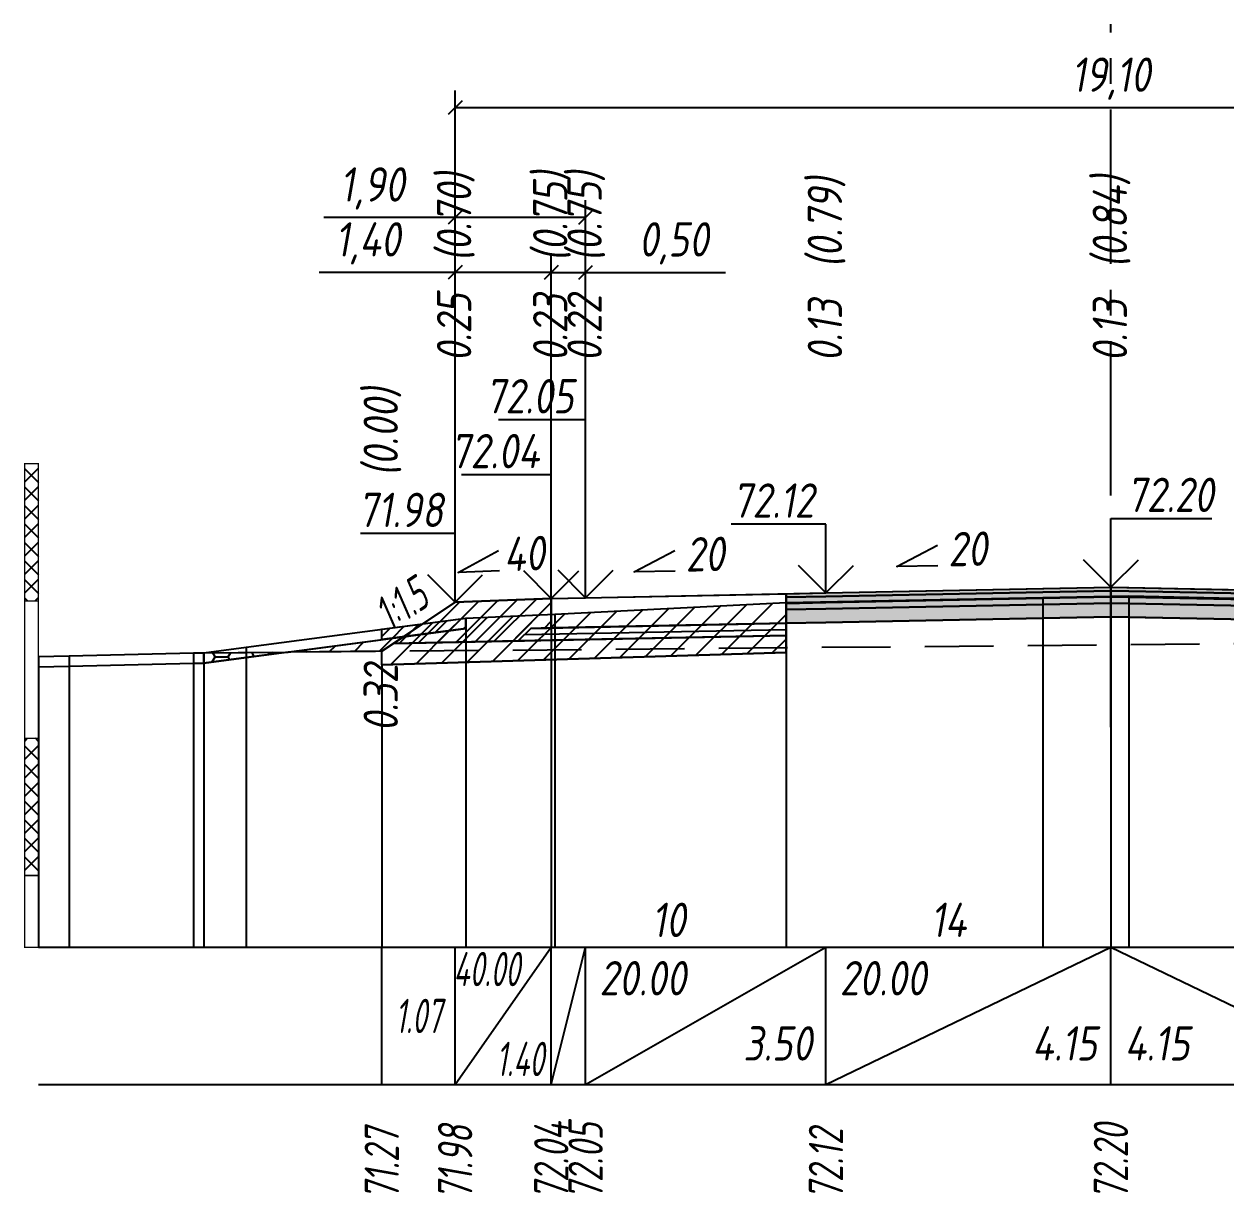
# Model space of a CAD drawing. Extents: x -717 to 1451, y -133302 to 233.
# Drawn here: x 78.9 to 166.5, y -9187.9 to -9102.7 of the extents above; entities that cross this region are included whole.
import ezdxf
from ezdxf.enums import TextEntityAlignment as Align

# ---------------------------------------------------------------- set-up
doc = ezdxf.new("R2010")
doc.units = 0
doc.linetypes.add('осевая2', pattern=[1.125, 0.75, -0.125, 0.125, -0.125])
doc.linetypes.add('штриховая', pattern=[0.75, 0.5, -0.25])
for name, color, linetype in [('Интерполированный поперечник', 2, 'Continuous'), ('Код_514', 1, 'Continuous'), ('Контур_0', 7, 'Continuous'), ('Контур_2521', 7, 'Continuous'), ('Контур_2564', 7, 'Continuous'), ('Контур_2660', 7, 'Continuous'), ('Контур_2665', 7, 'Continuous'), ('Контур_400', 7, 'Continuous'), ('Контур_508', 7, 'Continuous'), ('Контур_512', 7, 'Continuous'), ('Контур_513', 7, 'Continuous'), ('Контур_818', 7, 'Continuous'), ('Красный поперечник', 1, 'Continuous'), ('Линейка абсолютных высот', 7, 'Continuous'), ('Объём_2501', 7, 'Continuous'), ('Объём_2564', 7, 'Continuous'), ('Объём_2650', 7, 'Continuous'), ('Объём_2660', 7, 'Continuous'), ('Объём_2661', 7, 'Continuous'), ('Объём_2665', 7, 'Continuous'), ('Объём_2666', 7, 'Continuous'), ('Объём_2667', 7, 'Continuous'), ('Объём_2668', 7, 'Continuous'), ('Объём_2669', 7, 'Continuous'), ('Объём_2675', 7, 'Continuous'), ('Объём_2753', 7, 'Continuous'), ('Ось', 1, 'осевая2'), ('Откосы', 7, 'Continuous'), ('Отметки покрытия', 7, 'Continuous'), ('Рабочие отметки', 7, 'Continuous'), ('Рабочие отметки доп.', 7, 'Continuous'), ('Слои выравнивания', 7, 'Continuous'), ('Таблица', 7, 'Continuous'), ('Уклоны проезжей части', 7, 'Continuous'), ('Черный поперечник', 3, 'Continuous')]:
    doc.layers.add(name, color=color, linetype=linetype)
for name, color, linetype, true_color in [('Контур_2540', 2, 'Continuous', 0xffff00), ('Контур_2560', 2, 'Continuous', 0xffff00), ('Контур_2561', 7, 'Continuous', 0xff8040), ('Контур_2562', 3, 'Continuous', 0x00ff00), ('Контур_2563', 7, 'Continuous', 0xff8000), ('Контур_2570', 7, 'Continuous', 0x80ff00), ('Контур_2725', 7, 'Continuous', 0x323232), ('Контур_2736', 4, 'Continuous', 0x00ffff), ('Контур_2737', 4, 'Continuous', 0x00ffff), ('Контур_2738', 4, 'Continuous', 0x00ffff), ('Контур_2739', 4, 'Continuous', 0x00ffff), ('Контур_2741', 4, 'Continuous', 0x00ffff), ('Контур_2742', 4, 'Continuous', 0x00ffff), ('Контур_2743', 4, 'Continuous', 0x00ffff), ('Контур_2744', 7, 'Continuous', 0xa4ffff), ('Контур_2745', 7, 'Continuous', 0xa4ffff), ('Контур_2747', 4, 'Continuous', 0x00ffff), ('Контур_2748', 4, 'Continuous', 0x00ffff), ('Контур_2749', 4, 'Continuous', 0x00ffff), ('Контур_2750', 4, 'Continuous', 0x00ffff), ('Контур_2751', 4, 'Continuous', 0x00ffff), ('Контур_2752', 4, 'Continuous', 0x00ffff), ('Контур_2760', 7, 'Continuous', 0x323232), ('Контур_2761', 7, 'Continuous', 0x323232), ('Контур_2762', 7, 'Continuous', 0x323232), ('Контур_2763', 7, 'Continuous', 0x323232), ('Контур_402', 7, 'Continuous', 0xff6464), ('Контур_703', 4, 'Continuous', 0x00ffff), ('Контур_705', 4, 'Continuous', 0x00ffff), ('Контур_707', 4, 'Continuous', 0x00ffff), ('Контур_720', 131, 'Continuous', 0xaaffff), ('Объём_2500', 7, 'Continuous', 0xc0c0c0), ('Объём_2520', 7, 'Continuous', 0x80ffff), ('Объём_2540', 2, 'Continuous', 0xffff00), ('Объём_2560', 2, 'Continuous', 0xffff00), ('Объём_2561', 7, 'Continuous', 0xff8040), ('Объём_2562', 3, 'Continuous', 0x00ff00), ('Объём_2563', 7, 'Continuous', 0xff8000), ('Объём_2570', 7, 'Continuous', 0x80ff00), ('Объём_2600', 7, 'Continuous', 0x808000), ('Объём_2746', 2, 'Continuous', 0xffff00)]:
    doc.layers.add(name, color=color, linetype=linetype, true_color=true_color)
doc.styles.get("Standard").update_dxf_attribs({"font": 'txt', "height": 2.5})
doc.styles.add('М', font='romand.shx', dxfattribs={"width": 0.8, "oblique": 10, "height": 2.5})
doc.dimstyles.new('ISO-25', dxfattribs={"dimtxt": 2.5, "dimasz": 2.5, "dimexe": 1.25, "dimexo": 0.625, "dimtad": 1, "dimtxsty": 'Standard', "dimcen": 2.5, "dimadec": 0, "dimazin": 0, "dimtfac": 1, "dimtmove": 0, "dimatfit": 3, "dimfxl": 1, "dimarcsym": 0})

# ---------------------------------------------------------------- blocks, each defined once
blk = doc.blocks.new('_Oblique')
at = {"color": 0, "linetype": 'ByBlock', "lineweight": -2}
blk.add_line((-0.5, -0.5), (0.5, 0.5), dxfattribs=at)
blk = doc.blocks.new('*D202')
at = {"color": 0, "lineweight": -2, "transparency": 16777216}
for p, q in [((110.344, -9144.302), (110.344, -9119.582)), ((117.344, -9144.022), (117.344, -9119.582)), ((110.344, -9120.832), (100.443, -9120.832)), ((117.344, -9120.832), (110.344, -9120.832))]:
    blk.add_line(p, q, dxfattribs=at)
at = {"layer": 'Defpoints', "color": 0, "transparency": 16777216}
for p in [(117.344, -9120.832), (110.344, -9144.927), (117.344, -9144.647)]:
    blk.add_point(p, dxfattribs=at)
at = {"color": 0, "lineweight": -2, "transparency": 16777216, "rotation": 180}
blk.add_blockref('_Oblique', (110.344, -9120.832), dxfattribs=at)
at = {"color": 0, "lineweight": -2, "transparency": 16777216}
blk.add_blockref('_Oblique', (117.344, -9120.832), dxfattribs=at)
at = {"color": 0, "transparency": 16777216, "insert": (103.983, -9118.719), "char_height": 2.5, "width": 8.75, "attachment_point": 5, "style": 'М'}
blk.add_mtext('1,40', dxfattribs=at)
blk = doc.blocks.new('*D204')
at = {"color": 0, "lineweight": -2, "transparency": 16777216}
for p, q in [((117.344, -9144.022), (117.344, -9119.582)), ((119.844, -9143.972), (119.844, -9119.582)), ((117.344, -9120.832), (119.844, -9120.832)), ((119.844, -9120.832), (130.022, -9120.832))]:
    blk.add_line(p, q, dxfattribs=at)
at = {"layer": 'Defpoints', "color": 0, "transparency": 16777216}
for p in [(119.844, -9120.832), (117.344, -9144.647), (119.844, -9144.597)]:
    blk.add_point(p, dxfattribs=at)
at = {"color": 0, "lineweight": -2, "transparency": 16777216, "rotation": 180}
blk.add_blockref('_Oblique', (117.344, -9120.832), dxfattribs=at)
at = {"color": 0, "lineweight": -2, "transparency": 16777216}
blk.add_blockref('_Oblique', (119.844, -9120.832), dxfattribs=at)
at = {"color": 0, "transparency": 16777216, "insert": (126.26, -9118.719), "char_height": 2.5, "width": 9.16667, "attachment_point": 5, "style": 'М'}
blk.add_mtext('0,50', dxfattribs=at)
blk = doc.blocks.new('*D207')
at = {"color": 0, "lineweight": -2, "transparency": 16777216}
for p, q in [((110.344, -9144.302), (110.344, -9115.582)), ((119.844, -9143.972), (119.844, -9115.582)), ((110.344, -9116.832), (100.769, -9116.832)), ((119.844, -9116.832), (110.344, -9116.832))]:
    blk.add_line(p, q, dxfattribs=at)
at = {"layer": 'Defpoints', "color": 0, "transparency": 16777216}
for p in [(119.844, -9116.832), (110.344, -9144.927), (119.844, -9144.597)]:
    blk.add_point(p, dxfattribs=at)
at = {"color": 0, "lineweight": -2, "transparency": 16777216, "rotation": 180}
blk.add_blockref('_Oblique', (110.344, -9116.832), dxfattribs=at)
at = {"color": 0, "lineweight": -2, "transparency": 16777216}
blk.add_blockref('_Oblique', (119.844, -9116.832), dxfattribs=at)
at = {"color": 0, "transparency": 16777216, "insert": (104.31, -9114.719), "char_height": 2.5, "width": 8.75, "attachment_point": 5, "style": 'М'}
blk.add_mtext('1,90', dxfattribs=at)
blk = doc.blocks.new('*D208')
at = {"color": 0, "lineweight": -2, "transparency": 16777216}
for p, q in [((110.344, -9144.302), (110.344, -9107.582)), ((205.844, -9144.302), (205.844, -9107.582)), ((110.344, -9108.832), (205.844, -9108.832))]:
    blk.add_line(p, q, dxfattribs=at)
at = {"layer": 'Defpoints', "color": 0, "transparency": 16777216}
for p in [(205.844, -9108.832), (110.344, -9144.927), (205.844, -9144.927)]:
    blk.add_point(p, dxfattribs=at)
at = {"color": 0, "lineweight": -2, "transparency": 16777216, "rotation": 180}
blk.add_blockref('_Oblique', (110.344, -9108.832), dxfattribs=at)
at = {"color": 0, "lineweight": -2, "transparency": 16777216}
blk.add_blockref('_Oblique', (205.844, -9108.832), dxfattribs=at)
at = {"color": 0, "transparency": 16777216, "insert": (158.094, -9106.719), "char_height": 2.5, "width": 10.41667, "attachment_point": 5, "style": 'М'}
blk.add_mtext('19,10', dxfattribs=at)

msp = doc.modelspace()

# ---------------------------------------------------------------- hatches: boundary and pattern name
at = {"layer": 'Линейка абсолютных высот'}
h = msp.add_hatch(dxfattribs=at)
h.set_pattern_fill('ANSI37', scale=0.3, style=0)
h.paths.add_polyline_path([(80, -9144.77), (80, -9134.77), (79, -9134.77), (79, -9144.77)])
h = msp.add_hatch(dxfattribs=at)
h.set_pattern_fill('ANSI37', scale=0.3, style=0)
h.paths.add_polyline_path([(80, -9164.77), (80, -9154.77), (79, -9154.77), (79, -9164.77)])
at = {"layer": 'Объём_2563'}
h = msp.add_hatch(dxfattribs=at)
h.set_pattern_fill('ANSI31', color=256, scale=0.3)
h.paths.add_polyline_path([(110.344, -9144.865), (117.344, -9144.585), (117.344, -9146.735), (115.844, -9146.765), (114.926, -9147.683), (105.844, -9147.865)])
at = {"layer": 'Объём_2570'}
h = msp.add_hatch(dxfattribs=at)
h.set_pattern_fill('ANSI31', color=256, scale=0.2)
h.paths.add_polyline_path([(111.12, -9146.773), (105, -9147.585), (105, -9146.835), (111.12, -9146.023)])
at = {"layer": 'Объём_2600'}
h = msp.add_hatch(dxfattribs=at)
h.set_pattern_fill('ANSI31', color=6, scale=0.4)
h.paths.add_polyline_path([(105, -9149.413), (105, -9148.428), (98.194, -9148.488), (111.12, -9146.773), (111.12, -9146.023), (117.592, -9145.739), (134.439, -9144.874), (134.439, -9148.53)])
h = msp.add_hatch(dxfattribs=at)
h.set_pattern_fill('HONEY', color=5, scale=0.3)
h.paths.add_polyline_path([(95.135, -9148.894), (92.047, -9149.292), (92.047, -9148.542), (98.194, -9148.488)])
at = {"layer": 'Слои выравнивания'}
for color, points in [(2, [(134.439, -9144.243), (137.344, -9144.185), (153.128, -9143.869), (158.094, -9143.77), (158.094, -9144.02), (153.128, -9144.119), (137.344, -9144.435), (134.439, -9144.493)]), (3, [(134.439, -9144.493), (137.344, -9144.435), (153.128, -9144.119), (158.094, -9144.02), (158.094, -9144.47), (153.128, -9144.569), (137.344, -9144.885), (134.439, -9144.943)]), (2, [(158.094, -9143.77), (159.394, -9143.796), (177.98, -9144.168), (178.844, -9144.185), (184.417, -9144.296), (184.417, -9144.546), (178.844, -9144.435), (177.98, -9144.418), (159.394, -9144.046), (158.094, -9144.02)]), (3, [(158.094, -9144.02), (159.394, -9144.046), (177.98, -9144.418), (178.844, -9144.435), (184.417, -9144.546), (184.417, -9144.996), (178.844, -9144.885), (177.98, -9144.868), (159.394, -9144.496), (158.094, -9144.47)]), (4, [(134.439, -9144.943), (137.344, -9144.885), (153.128, -9144.569), (158.094, -9144.47), (158.094, -9144.92), (153.128, -9145.019), (137.344, -9145.335), (134.439, -9145.393)]), (5, [(134.439, -9145.393), (137.344, -9145.335), (153.128, -9145.019), (158.094, -9144.92), (158.094, -9145.92), (153.128, -9146.019), (137.344, -9146.335), (134.439, -9146.393)]), (4, [(158.094, -9144.47), (159.394, -9144.496), (177.98, -9144.868), (178.844, -9144.885), (184.417, -9144.996), (184.417, -9145.446), (178.844, -9145.335), (177.98, -9145.318), (159.394, -9144.946), (158.094, -9144.92)]), (5, [(158.094, -9144.92), (159.394, -9144.946), (177.98, -9145.318), (178.844, -9145.335), (184.417, -9145.446), (184.417, -9146.446), (178.844, -9146.335), (177.98, -9146.318), (159.394, -9145.946), (158.094, -9145.92)])]:
    msp.add_hatch(color=color, dxfattribs=at).paths.add_polyline_path(points)

# ---------------------------------------------------------------- linework, layer by layer
at = {"layer": 'Интерполированный поперечник', "linetype": 'штриховая', "ltscale": 10, "flags": 128}
msp.add_lwpolyline([(92.047, -9148.542), (212.807, -9147.475)], dxfattribs=at)
at = {"layer": 'Код_514'}
for p, q in [((105, -9180), (105, -9170)), ((110.344, -9180), (110.344, -9170)), ((110.344, -9180), (117.344, -9170)), ((117.344, -9180), (117.344, -9170)), ((117.344, -9180), (119.844, -9170)), ((119.844, -9180), (119.844, -9170)), ((119.844, -9180), (137.344, -9170)), ((137.344, -9180), (137.344, -9170)), ((137.344, -9180), (158.094, -9170)), ((158.094, -9180), (158.094, -9170)), ((158.094, -9170), (178.844, -9180))]:
    msp.add_line(p, q, dxfattribs=at)
at = {"layer": 'Контур_0', "flags": 128}
for points in [[(110.344, -9144.865), (105, -9148.428), (105, -9148.428), (105, -9148.428), (105, -9148.428), (105, -9148.428), (105, -9148.428), (105, -9148.428), (105, -9148.428), (105, -9148.428), (105, -9148.428), (105, -9148.428), (105, -9148.428), (105, -9148.428), (105, -9148.428), (105, -9148.428)], [(110.344, -9144.865), (105, -9148.428), (105, -9148.428), (105, -9148.428), (105, -9148.428), (105, -9148.428), (105, -9148.428), (105, -9148.428), (105, -9148.428), (105, -9148.428), (105, -9148.428), (105, -9148.428), (105, -9148.428), (105, -9148.428), (105, -9148.428), (105, -9148.428), (105, -9148.428), (105, -9148.428), (105, -9148.428), (105, -9148.428), (105, -9148.428), (105, -9148.428), (105, -9148.428), (105, -9148.428), (105, -9148.428), (105, -9148.428), (105, -9148.428), (105, -9148.428), (105, -9148.428), (105, -9148.428)], [(119.844, -9146.685), (117.344, -9146.735), (117.344, -9144.585), (134.439, -9144.243), (134.439, -9146.393), (119.844, -9146.685), (119.844, -9146.685)], [(105.844, -9147.865), (114.926, -9147.683), (115.844, -9146.765), (117.344, -9146.735)], [(115.844, -9146.765), (134.439, -9146.393), (134.439, -9147.293), (114.926, -9147.683), (115.844, -9146.765), (115.844, -9146.765)]]:
    msp.add_lwpolyline(points, dxfattribs=at)
at = {"layer": 'Контур_2521', "color": 250, "flags": 128}
msp.add_lwpolyline([(115.385, -9147.224), (134.439, -9146.843)], dxfattribs=at)
at = {"layer": 'Контур_2540', "flags": 128}
msp.add_lwpolyline([(105.844, -9147.865), (134.439, -9147.293), (134.439, -9148.53), (105, -9149.413), (105, -9148.428), (105.844, -9147.865), (105.844, -9147.865)], dxfattribs=at)
at = {"layer": 'Контур_2560', "flags": 128}
msp.add_lwpolyline([(110.344, -9144.865), (110.344, -9144.865), (110.344, -9144.865), (117.344, -9144.585)], dxfattribs=at)
at = {"layer": 'Контур_2561', "flags": 128}
msp.add_lwpolyline([(117.344, -9144.585), (117.344, -9144.585), (110.344, -9144.865), (110.344, -9144.865), (117.344, -9144.585)], dxfattribs=at)
at = {"layer": 'Контур_2562', "flags": 128}
msp.add_lwpolyline([(110.344, -9144.865), (110.344, -9144.865), (110.344, -9144.865), (110.344, -9144.865), (110.344, -9144.865)], dxfattribs=at)
at = {"layer": 'Контур_2563', "flags": 128}
msp.add_lwpolyline([(110.344, -9144.865), (117.344, -9144.585), (117.344, -9146.735), (115.844, -9146.765), (114.926, -9147.683), (105.844, -9147.865), (110.344, -9144.865), (110.344, -9144.865)], dxfattribs=at)
at = {"layer": 'Контур_2564', "flags": 128}
msp.add_lwpolyline([(110.344, -9144.865), (117.344, -9144.585)], dxfattribs=at)
at = {"layer": 'Контур_2570', "flags": 128}
msp.add_lwpolyline([(80, -9149.556), (82.236, -9149.516), (91.288, -9149.3), (92.047, -9149.292), (92.047, -9149.292), (95.135, -9148.894), (111.12, -9146.773), (111.12, -9146.023), (117.592, -9145.739), (134.439, -9144.874), (153.128, -9144.522), (158.094, -9144.424), (159.394, -9144.398), (177.98, -9144.802)], dxfattribs=at)
at = {"layer": 'Контур_2660', "flags": 128}
msp.add_lwpolyline([(105, -9149.413), (134.439, -9148.53)], dxfattribs=at)
at = {"layer": 'Контур_2665', "flags": 128}
msp.add_lwpolyline([(110.344, -9144.865), (110.344, -9144.865)], dxfattribs=at)
at = {"layer": 'Контур_2725', "flags": 128}
msp.add_lwpolyline([(134.439, -9146.393), (137.344, -9146.335), (153.128, -9146.019), (158.094, -9145.92), (159.394, -9145.946), (177.98, -9146.318), (178.844, -9146.335), (184.417, -9146.446)], dxfattribs=at)
at = {"layer": 'Контур_2736', "flags": 128}
msp.add_lwpolyline([(110.344, -9144.865), (105, -9148.428)], dxfattribs=at)
at = {"layer": 'Контур_2737', "flags": 128}
msp.add_lwpolyline([(105, -9148.428), (105, -9148.428)], dxfattribs=at)
at = {"layer": 'Контур_2738', "flags": 128}
msp.add_lwpolyline([(105, -9148.428), (105, -9148.428)], dxfattribs=at)
at = {"layer": 'Контур_2739', "flags": 128}
msp.add_lwpolyline([(105, -9148.428), (105, -9148.428)], dxfattribs=at)
at = {"layer": 'Контур_2741', "flags": 128}
msp.add_lwpolyline([(105, -9148.428), (105, -9148.428)], dxfattribs=at)
at = {"layer": 'Контур_2742', "flags": 128}
msp.add_lwpolyline([(105, -9148.428), (105, -9148.428)], dxfattribs=at)
at = {"layer": 'Контур_2743', "flags": 128}
msp.add_lwpolyline([(105, -9148.428), (105, -9148.428)], dxfattribs=at)
at = {"layer": 'Контур_2744', "flags": 128}
msp.add_lwpolyline([(105, -9148.428), (105, -9148.428)], dxfattribs=at)
msp.add_lwpolyline([(105, -9148.428), (105, -9148.428)], dxfattribs=at)
msp.add_lwpolyline([(105, -9148.428), (105, -9148.428)], dxfattribs=at)
msp.add_lwpolyline([(105, -9148.428), (105, -9148.428)], dxfattribs=at)
msp.add_lwpolyline([(105, -9148.428), (105, -9148.428)], dxfattribs=at)
msp.add_lwpolyline([(105, -9148.428), (105, -9148.428)], dxfattribs=at)
at = {"layer": 'Контур_2745', "flags": 128}
msp.add_lwpolyline([(105, -9148.428), (105, -9148.428)], dxfattribs=at)
msp.add_lwpolyline([(105, -9148.428), (105, -9148.428)], dxfattribs=at)
msp.add_lwpolyline([(105, -9148.428), (105, -9148.428)], dxfattribs=at)
msp.add_lwpolyline([(105, -9148.428), (105, -9148.428)], dxfattribs=at)
msp.add_lwpolyline([(105, -9148.428), (105, -9148.428)], dxfattribs=at)
msp.add_lwpolyline([(105, -9148.428), (105, -9148.428)], dxfattribs=at)
at = {"layer": 'Контур_2747', "flags": 128}
msp.add_lwpolyline([(105, -9148.428), (105, -9148.428)], dxfattribs=at)
at = {"layer": 'Контур_2748', "flags": 128}
msp.add_lwpolyline([(105, -9148.428), (105, -9148.428)], dxfattribs=at)
at = {"layer": 'Контур_2749', "flags": 128}
msp.add_lwpolyline([(105, -9148.428), (105, -9148.428)], dxfattribs=at)
at = {"layer": 'Контур_2750', "flags": 128}
msp.add_lwpolyline([(105, -9148.428), (105, -9148.428)], dxfattribs=at)
at = {"layer": 'Контур_2751', "flags": 128}
msp.add_lwpolyline([(105, -9148.428), (105, -9148.428)], dxfattribs=at)
at = {"layer": 'Контур_2752', "flags": 128}
msp.add_lwpolyline([(105, -9148.428), (105, -9148.428)], dxfattribs=at)
at = {"layer": 'Контур_2760', "flags": 128}
msp.add_lwpolyline([(134.439, -9144.243), (137.344, -9144.185), (153.128, -9143.869), (158.094, -9143.77), (159.394, -9143.796), (177.98, -9144.168), (178.844, -9144.185), (184.417, -9144.296)], dxfattribs=at)
at = {"layer": 'Контур_2761', "flags": 128}
msp.add_lwpolyline([(134.439, -9144.493), (137.344, -9144.435), (153.128, -9144.119), (158.094, -9144.02), (159.394, -9144.046), (177.98, -9144.418), (178.844, -9144.435), (184.417, -9144.546)], dxfattribs=at)
at = {"layer": 'Контур_2762', "flags": 128}
msp.add_lwpolyline([(134.439, -9144.943), (137.344, -9144.885), (153.128, -9144.569), (158.094, -9144.47), (159.394, -9144.496), (177.98, -9144.868), (178.844, -9144.885), (184.417, -9144.996)], dxfattribs=at)
at = {"layer": 'Контур_2763', "flags": 128}
msp.add_lwpolyline([(134.439, -9145.393), (137.344, -9145.335), (153.128, -9145.019), (158.094, -9144.92), (159.394, -9144.946), (177.98, -9145.318), (178.844, -9145.335), (184.417, -9145.446)], dxfattribs=at)
at = {"layer": 'Контур_400', "flags": 128}
for points in [[(117.344, -9144.585), (119.844, -9144.535), (119.844, -9144.535), (119.844, -9144.535), (119.844, -9144.535), (119.844, -9144.535), (119.844, -9144.535), (137.344, -9144.185), (158.094, -9143.77)], [(158.094, -9143.77), (178.844, -9144.185), (196.344, -9144.535), (196.344, -9144.535), (196.344, -9144.535), (196.344, -9144.535), (196.344, -9144.535), (196.344, -9144.535), (198.844, -9144.585)]]:
    msp.add_lwpolyline(points, dxfattribs=at)
at = {"layer": 'Контур_402', "flags": 128}
msp.add_lwpolyline([(105, -9149.413), (134.439, -9148.53), (134.439, -9146.393), (158.094, -9145.92), (184.417, -9146.446), (184.417, -9148.61), (212.735, -9149.459)], dxfattribs=at)
at = {"layer": 'Контур_508', "flags": 128}
msp.add_lwpolyline([(105, -9149.413), (134.439, -9148.53), (134.439, -9146.393), (158.094, -9145.92), (184.417, -9146.446), (184.417, -9148.61), (212.735, -9149.459), (213.546, -9150), (215.546, -9150), (221.293, -9146.169)], dxfattribs=at)
at = {"layer": 'Контур_512', "flags": 128}
msp.add_lwpolyline([(105, -9149.413), (134.439, -9148.53)], dxfattribs=at)
at = {"layer": 'Контур_513', "flags": 128}
msp.add_lwpolyline([(105, -9149.413), (134.439, -9148.53), (134.439, -9146.393), (158.094, -9145.92), (184.417, -9146.446), (184.417, -9148.61), (212.735, -9149.459), (213.546, -9150), (215.546, -9150), (221.293, -9146.169)], dxfattribs=at)
at = {"layer": 'Контур_703', "flags": 128}
for points in [[(110.344, -9144.865), (105, -9148.428)], [(105, -9148.428), (105, -9148.428)]]:
    msp.add_lwpolyline(points, dxfattribs=at)
at = {"layer": 'Контур_705', "flags": 128}
msp.add_lwpolyline([(105, -9148.428), (105, -9148.428)], dxfattribs=at)
at = {"layer": 'Контур_707', "flags": 128}
msp.add_lwpolyline([(105, -9148.428), (105, -9148.428)], dxfattribs=at)
at = {"layer": 'Контур_720', "flags": 128}
msp.add_lwpolyline([(105, -9148.428), (105, -9148.428)], dxfattribs=at)
at = {"layer": 'Контур_818', "flags": 128}
msp.add_lwpolyline([(105, -9147.585), (111.12, -9146.773), (111.12, -9146.023), (117.592, -9145.739), (134.439, -9144.874), (153.128, -9144.522), (158.094, -9144.424), (159.394, -9144.398), (177.98, -9144.802), (184.417, -9144.954), (189.491, -9145.286), (204.085, -9146.256), (204.085, -9147.006), (210.423, -9147.954), (212.807, -9148.225), (212.807, -9148.225), (221.293, -9146.919)], dxfattribs=at)
at = {"layer": 'Красный поперечник'}
for p, q in [((137.344, -9144.185), (158.094, -9143.77)), ((158.094, -9143.77), (178.844, -9144.185)), ((105, -9148.428), (110.344, -9144.865)), ((110.344, -9144.865), (117.344, -9144.585)), ((117.344, -9144.585), (119.844, -9144.535)), ((119.844, -9144.535), (137.344, -9144.185)), ((134.439, -9148.53), (134.439, -9170)), ((105, -9149.413), (105, -9170))]:
    msp.add_line(p, q, dxfattribs=at)
at = {"layer": 'Линейка абсолютных высот', "color": 7, "const_width": 0.1, "flags": 128}
for points in [[(80, -9144.77), (80, -9134.77), (79, -9134.77), (79, -9144.77), (80, -9144.77)], [(80, -9154.77), (80, -9144.77), (79, -9144.77), (79, -9154.77), (80, -9154.77)], [(80, -9164.77), (80, -9154.77), (79, -9154.77), (79, -9164.77), (80, -9164.77)], [(80, -9170), (80, -9164.77), (79, -9164.77), (79, -9170), (80, -9170)]]:
    msp.add_lwpolyline(points, dxfattribs=at)
at = {"layer": 'Объём_2500', "flags": 128}
msp.add_lwpolyline([(119.844, -9146.685), (117.344, -9146.735), (117.344, -9144.585), (134.439, -9144.243), (134.439, -9146.393), (119.844, -9146.685), (119.844, -9146.685)], dxfattribs=at)
at = {"layer": 'Объём_2501', "flags": 128}
for points in [[(117.344, -9144.585), (119.844, -9144.535), (119.844, -9144.535), (119.844, -9144.535), (119.844, -9144.535), (119.844, -9144.535), (119.844, -9144.535), (137.344, -9144.185), (158.094, -9143.77)], [(158.094, -9143.77), (178.844, -9144.185), (196.344, -9144.535), (196.344, -9144.535), (196.344, -9144.535), (196.344, -9144.535), (196.344, -9144.535), (196.344, -9144.535), (198.844, -9144.585)]]:
    msp.add_lwpolyline(points, dxfattribs=at)
at = {"layer": 'Объём_2520', "color": 250, "flags": 128}
msp.add_lwpolyline([(115.844, -9146.765), (134.439, -9146.393), (134.439, -9147.293), (114.926, -9147.683), (115.844, -9146.765), (115.844, -9146.765)], dxfattribs=at)
at = {"layer": 'Объём_2540', "flags": 128}
msp.add_lwpolyline([(105.844, -9147.865), (134.439, -9147.293), (134.439, -9148.53), (105, -9149.413), (105, -9148.428), (105.844, -9147.865), (105.844, -9147.865)], dxfattribs=at)
at = {"layer": 'Объём_2560', "flags": 128}
msp.add_lwpolyline([(110.344, -9144.865), (110.344, -9144.865), (110.344, -9144.865), (117.344, -9144.585)], dxfattribs=at)
at = {"layer": 'Объём_2561', "flags": 128}
msp.add_lwpolyline([(117.344, -9144.585), (117.344, -9144.585), (110.344, -9144.865), (110.344, -9144.865), (117.344, -9144.585)], dxfattribs=at)
at = {"layer": 'Объём_2562', "flags": 128}
msp.add_lwpolyline([(110.344, -9144.865), (110.344, -9144.865), (110.344, -9144.865), (110.344, -9144.865), (110.344, -9144.865)], dxfattribs=at)
at = {"layer": 'Объём_2563', "color": 250, "flags": 128}
msp.add_lwpolyline([(110.344, -9144.865), (117.344, -9144.585), (117.344, -9146.735), (115.844, -9146.765), (114.926, -9147.683), (105.844, -9147.865), (110.344, -9144.865), (110.344, -9144.865)], dxfattribs=at)
at = {"layer": 'Объём_2564', "flags": 128}
msp.add_lwpolyline([(110.344, -9144.865), (117.344, -9144.585)], dxfattribs=at)
at = {"layer": 'Объём_2570', "flags": 128}
msp.add_lwpolyline([(111.12, -9146.773), (105, -9147.585), (105, -9146.835), (111.12, -9146.023), (111.12, -9146.773), (111.12, -9146.773)], dxfattribs=at)
at = {"layer": 'Объём_2600', "color": 5, "flags": 128}
msp.add_lwpolyline([(95.135, -9148.894), (92.047, -9149.292), (92.047, -9148.542), (98.194, -9148.488), (95.135, -9148.894), (95.135, -9148.894)], dxfattribs=at)
at = {"layer": 'Объём_2650', "color": 6, "flags": 128}
msp.add_lwpolyline([(105, -9149.413), (105, -9148.428), (98.194, -9148.488), (111.12, -9146.773), (111.12, -9146.023), (117.592, -9145.739), (134.439, -9144.874), (134.439, -9148.53), (105, -9149.413), (105, -9149.413)], dxfattribs=at)
at = {"layer": 'Объём_2660', "flags": 128}
msp.add_lwpolyline([(105, -9149.413), (134.439, -9148.53)], dxfattribs=at)
at = {"layer": 'Объём_2661', "flags": 128}
msp.add_lwpolyline([(110.344, -9144.865), (105, -9148.428)], dxfattribs=at)
at = {"layer": 'Объём_2665', "flags": 128}
msp.add_lwpolyline([(110.344, -9144.865), (110.344, -9144.865)], dxfattribs=at)
at = {"layer": 'Объём_2666', "flags": 128}
msp.add_lwpolyline([(110.344, -9144.865), (105, -9148.428)], dxfattribs=at)
at = {"layer": 'Объём_2667', "flags": 128}
msp.add_lwpolyline([(105, -9148.428), (105, -9148.428)], dxfattribs=at)
msp.add_lwpolyline([(105, -9148.428), (105, -9148.428)], dxfattribs=at)
at = {"layer": 'Объём_2668', "flags": 128}
msp.add_lwpolyline([(105, -9148.428), (105, -9148.428)], dxfattribs=at)
msp.add_lwpolyline([(105, -9148.428), (105, -9148.428)], dxfattribs=at)
at = {"layer": 'Объём_2669', "flags": 128}
msp.add_lwpolyline([(105, -9148.428), (105, -9148.428)], dxfattribs=at)
msp.add_lwpolyline([(105, -9148.428), (105, -9148.428)], dxfattribs=at)
at = {"layer": 'Объём_2675', "flags": 128}
msp.add_lwpolyline([(105, -9148.428), (105, -9148.428)], dxfattribs=at)
msp.add_lwpolyline([(105, -9148.428), (105, -9148.428)], dxfattribs=at)
msp.add_lwpolyline([(105, -9148.428), (105, -9148.428)], dxfattribs=at)
msp.add_lwpolyline([(105, -9148.428), (105, -9148.428)], dxfattribs=at)
msp.add_lwpolyline([(105, -9148.428), (105, -9148.428)], dxfattribs=at)
msp.add_lwpolyline([(105, -9148.428), (105, -9148.428)], dxfattribs=at)
msp.add_lwpolyline([(105, -9148.428), (105, -9148.428)], dxfattribs=at)
msp.add_lwpolyline([(105, -9148.428), (105, -9148.428)], dxfattribs=at)
msp.add_lwpolyline([(105, -9148.428), (105, -9148.428)], dxfattribs=at)
msp.add_lwpolyline([(105, -9148.428), (105, -9148.428)], dxfattribs=at)
msp.add_lwpolyline([(105, -9148.428), (105, -9148.428)], dxfattribs=at)
msp.add_lwpolyline([(105, -9148.428), (105, -9148.428)], dxfattribs=at)
at = {"layer": 'Объём_2746', "flags": 128}
msp.add_lwpolyline([(111.12, -9146.773), (111.12, -9146.023), (117.592, -9145.739), (134.439, -9144.874), (134.439, -9148.53), (105, -9149.413), (105, -9148.428), (106.579, -9147.375), (111.12, -9146.773), (111.12, -9146.773)], dxfattribs=at)
at = {"layer": 'Объём_2753', "flags": 128}
msp.add_lwpolyline([(134.439, -9144.243), (134.439, -9144.243)], dxfattribs=at)
at = {"layer": 'Ось', "ltscale": 15}
msp.add_line((158.094, -9153.971), (158.094, -9102.741), dxfattribs=at)
at = {"layer": 'Откосы', "color": 1, "flags": 128}
for points in [[(113.568, -9142.584), (110.57, -9142.704), (113.508, -9141.086)], [(126.368, -9142.593), (123.369, -9142.653), (126.338, -9141.094)], [(145.493, -9142.211), (142.494, -9142.271), (145.463, -9140.711)]]:
    msp.add_lwpolyline(points, dxfattribs=at)
at = {"layer": 'Отметки покрытия', "color": 1}
for p, q in [((119.844, -9131.585), (113.494, -9131.585)), ((119.844, -9144.535), (119.844, -9131.585)), ((117.344, -9135.585), (110.794, -9135.585)), ((117.344, -9144.585), (117.344, -9135.585)), ((158.094, -9143.77), (158.094, -9138.77)), ((158.094, -9138.77), (165.444, -9138.77)), ((137.344, -9139.185), (130.444, -9139.185)), ((137.344, -9144.185), (137.344, -9139.185)), ((110.344, -9139.865), (103.444, -9139.865)), ((110.344, -9144.865), (110.344, -9139.865)), ((137.344, -9144.185), (135.344, -9142.185)), ((137.344, -9144.185), (139.344, -9142.185)), ((158.094, -9143.77), (156.094, -9141.77)), ((158.094, -9143.77), (160.094, -9141.77)), ((110.344, -9144.865), (108.344, -9142.865)), ((110.344, -9144.865), (112.344, -9142.865)), ((117.344, -9144.585), (115.344, -9142.585)), ((117.344, -9144.585), (119.344, -9142.585)), ((119.844, -9144.535), (117.844, -9142.535)), ((119.844, -9144.535), (121.844, -9142.535))]:
    msp.add_line(p, q, dxfattribs=at)
at = {"layer": 'Слои выравнивания'}
for p, q in [((158.094, -9143.77), (158.094, -9170)), ((117.344, -9144.585), (117.344, -9170)), ((134.439, -9144.243), (134.439, -9170))]:
    msp.add_line(p, q, dxfattribs=at)
at = {"layer": 'Слои выравнивания', "color": 2, "flags": 128}
for points in [[(134.439, -9144.243), (137.344, -9144.185), (153.128, -9143.869), (158.094, -9143.77), (158.094, -9144.02), (153.128, -9144.119), (137.344, -9144.435), (134.439, -9144.493)], [(158.094, -9143.77), (159.394, -9143.796), (177.98, -9144.168), (178.844, -9144.185), (184.417, -9144.296), (184.417, -9144.546), (178.844, -9144.435), (177.98, -9144.418), (159.394, -9144.046), (158.094, -9144.02)]]:
    msp.add_lwpolyline(points, close=True, dxfattribs=at)
at = {"layer": 'Слои выравнивания', "color": 3, "flags": 128}
for points in [[(134.439, -9144.493), (137.344, -9144.435), (153.128, -9144.119), (158.094, -9144.02), (158.094, -9144.47), (153.128, -9144.569), (137.344, -9144.885), (134.439, -9144.943)], [(158.094, -9144.02), (159.394, -9144.046), (177.98, -9144.418), (178.844, -9144.435), (184.417, -9144.546), (184.417, -9144.996), (178.844, -9144.885), (177.98, -9144.868), (159.394, -9144.496), (158.094, -9144.47)]]:
    msp.add_lwpolyline(points, close=True, dxfattribs=at)
at = {"layer": 'Слои выравнивания', "color": 4, "flags": 128}
for points in [[(134.439, -9144.943), (137.344, -9144.885), (153.128, -9144.569), (158.094, -9144.47), (158.094, -9144.92), (153.128, -9145.019), (137.344, -9145.335), (134.439, -9145.393)], [(158.094, -9144.47), (159.394, -9144.496), (177.98, -9144.868), (178.844, -9144.885), (184.417, -9144.996), (184.417, -9145.446), (178.844, -9145.335), (177.98, -9145.318), (159.394, -9144.946), (158.094, -9144.92)]]:
    msp.add_lwpolyline(points, close=True, dxfattribs=at)
at = {"layer": 'Слои выравнивания', "color": 5, "flags": 128}
for points in [[(134.439, -9145.393), (137.344, -9145.335), (153.128, -9145.019), (158.094, -9144.92), (158.094, -9145.92), (153.128, -9146.019), (137.344, -9146.335), (134.439, -9146.393)], [(158.094, -9144.92), (159.394, -9144.946), (177.98, -9145.318), (178.844, -9145.335), (184.417, -9145.446), (184.417, -9146.446), (178.844, -9146.335), (177.98, -9146.318), (159.394, -9145.946), (158.094, -9145.92)]]:
    msp.add_lwpolyline(points, close=True, dxfattribs=at)
at = {"layer": 'Таблица'}
for p, q in [((80, -9170), (246.293, -9170)), ((80, -9180), (246.293, -9180))]:
    msp.add_line(p, q, dxfattribs=at)
at = {"layer": 'Черный поперечник', "color": 7}
for p, q in [((134.439, -9144.874), (134.439, -9170)), ((153.128, -9144.522), (153.128, -9170)), ((158.094, -9144.424), (158.094, -9170)), ((159.394, -9144.398), (159.394, -9170)), ((117.592, -9145.739), (117.592, -9170)), ((111.12, -9146.023), (111.12, -9170)), ((95.135, -9148.144), (95.135, -9170)), ((80, -9148.806), (80, -9170)), ((82.236, -9148.766), (82.236, -9170)), ((91.288, -9148.55), (91.288, -9170)), ((92.047, -9148.542), (92.047, -9170))]:
    msp.add_line(p, q, dxfattribs=at)
at = {"layer": 'Черный поперечник', "flags": 128}
msp.add_lwpolyline([(80, -9148.806), (82.236, -9148.766), (91.288, -9148.55), (92.047, -9148.542), (95.135, -9148.144), (111.12, -9146.023), (117.592, -9145.739), (134.439, -9144.874), (153.128, -9144.522), (158.094, -9144.424), (159.394, -9144.398), (177.98, -9144.802), (184.417, -9144.954), (189.491, -9145.286), (204.085, -9146.256), (210.423, -9147.204), (212.807, -9147.475), (222.036, -9146.055), (223.361, -9145.929), (243.04, -9146.303), (245.114, -9146.337), (246.293, -9146.355)], dxfattribs=at)

# ---------------------------------------------------------------- texts
at = {"layer": 'Код_514', "style": 'М', "oblique": 10}
for s, width, p in [('40.00', 0.6, (110.211, -9170.334)), ('20.00', 0.8, (120.844, -9171)), ('20.00', 0.8, (138.344, -9171))]:
    msp.add_text(s, height=2.5, dxfattribs=dict(at, width=width)).set_placement(p, align=Align.TOP_LEFT)
at = {"layer": 'Код_514', "style": 'М', "oblique": 10, "width": 0.6}
msp.add_text('1.07', height=2.5, dxfattribs=at).set_placement((107.672, -9175), align=Align.MIDDLE_CENTER)
at = {"layer": 'Код_514', "style": 'М', "oblique": 10}
for s, width, p in [('3.50', 0.8, (136.344, -9179)), ('4.15', 0.8, (157.094, -9179)), ('1.40', 0.6, (116.81, -9180.132))]:
    msp.add_text(s, height=2.5, dxfattribs=dict(at, width=width)).set_placement(p, align=Align.BOTTOM_RIGHT)
at = {"layer": 'Код_514', "style": 'М', "oblique": 10, "width": 0.8}
msp.add_text('4.15', height=2.5, dxfattribs=at).set_placement((159.094, -9179), align=Align.BOTTOM_LEFT)
at = {"layer": 'Код_514', "style": 'М', "oblique": 10, "width": 0.7}
for s, p in [('72.05', (119.844, -9188.382)), ('71.27', (105, -9188.382)), ('71.98', (110.344, -9188.382)), ('72.04', (117.344, -9188.382)), ('72.12', (137.344, -9188.382)), ('72.20', (158.094, -9188.382))]:
    msp.add_text(s, height=2.5, rotation=90, dxfattribs=at).set_placement(p, align=Align.MIDDLE_LEFT)
at = {"layer": 'Отметки покрытия', "color": 1, "style": 'М', "oblique": 10, "width": 0.8}
for s, p in [('72.05', (118.985, -9131.854)), ('72.04', (116.485, -9135.854)), ('72.12', (136.485, -9139.454)), ('71.98', (109.485, -9140.134))]:
    msp.add_text(s, height=2.5, dxfattribs=at).set_placement(p, align=Align.BOTTOM_RIGHT)
msp.add_text('72.20', height=2.5, dxfattribs=at).set_placement((159.235, -9139.039), align=Align.BOTTOM_LEFT)
at = {"layer": 'Рабочие отметки', "color": 1, "style": 'М', "oblique": 10, "width": 0.8}
for s, p in [('0.25', (110.266, -9127.335)), ('0.23', (117.266, -9127.335)), ('0.22', (119.766, -9127.335)), ('0.13', (137.266, -9127.335)), ('0.13', (158.016, -9127.335))]:
    msp.add_text(s, height=2.5, rotation=90, dxfattribs=at).set_placement(p, align=Align.MIDDLE_LEFT)
msp.add_text('0.32', height=2.5, rotation=90, dxfattribs=at).set_placement((104.922, -9149.358), align=Align.MIDDLE_RIGHT)
at = {"layer": 'Рабочие отметки доп.', "color": 1, "style": 'М', "oblique": 10, "width": 0.8}
for s, p in [('(0.70)', (110.266, -9120.035)), ('(0.75)', (117.266, -9120.035)), ('(0.75)', (119.766, -9120.035)), ('(0.79)', (137.266, -9120.485)), ('(0.84)', (158.016, -9120.485)), ('(0.00)', (104.922, -9135.678))]:
    msp.add_text(s, height=2.5, rotation=90, dxfattribs=at).set_placement(p, align=Align.MIDDLE_LEFT)
at = {"layer": 'Слои выравнивания', "style": 'М', "oblique": 10, "width": 0.8}
for s, p in [('10', (125.891, -9170)), ('14', (146.266, -9170))]:
    msp.add_text(s, height=2.5, dxfattribs=at).set_placement(p, align=Align.BOTTOM_CENTER)
at = {"layer": 'Уклоны проезжей части', "color": 1, "style": 'М', "oblique": 10}
for s, rotation, width, p in [('20', 1.14576, 0.8, (147.699, -9142.978)), ('40', 2.29061, 0.8, (115.456, -9143.32)), ('20', 1.14576, 0.8, (128.574, -9143.36)), ('1:1.5', 33.69007, 0.6, (107.532, -9146.644))]:
    msp.add_text(s, height=2.5, rotation=rotation, dxfattribs=dict(at, width=width)).set_placement(p, align=Align.BOTTOM_CENTER)

# ---------------------------------------------------------------- dimensions: what is measured, and where the dimension line sits
at = {"color": 5}
dim = msp.add_linear_dim(base=(205.844, -9108.832), p1=(110.344, -9144.927), p2=(205.844, -9144.927), angle=180, dimstyle='ISO-25', override={"dimasz": 1, "dimlfac": 0.2, "dimzin": 0, "dimtxsty": 'М', "dimblk1": 'Oblique', "dimblk2": 'Oblique', "dimsah": 1}, dxfattribs=at)
dim.commit()
dim.dimension.update_dxf_attribs({"geometry": '*D208', "text_midpoint": (158.094, -9106.719)})
for base, p1, p2, picture, middle in [((119.844, -9116.832), (110.344, -9144.927), (119.844, -9144.597), '*D207', (104.31, -9116.832)), ((117.344, -9120.832), (110.344, -9144.927), (117.344, -9144.647), '*D202', (103.983, -9120.832)), ((119.844, -9120.832), (117.344, -9144.647), (119.844, -9144.597), '*D204', (126.26, -9120.832))]:
    dim = msp.add_linear_dim(base=base, p1=p1, p2=p2, angle=180, dimstyle='ISO-25', override={"dimasz": 1, "dimlfac": 0.2, "dimzin": 0, "dimtxsty": 'М', "dimblk1": 'Oblique', "dimblk2": 'Oblique', "dimsah": 1}, dxfattribs=at)
    dim.commit()
    dim.dimension.update_dxf_attribs({"geometry": picture, "text_midpoint": middle, "dimtype": 160})

doc.saveas('drawing.dxf')
